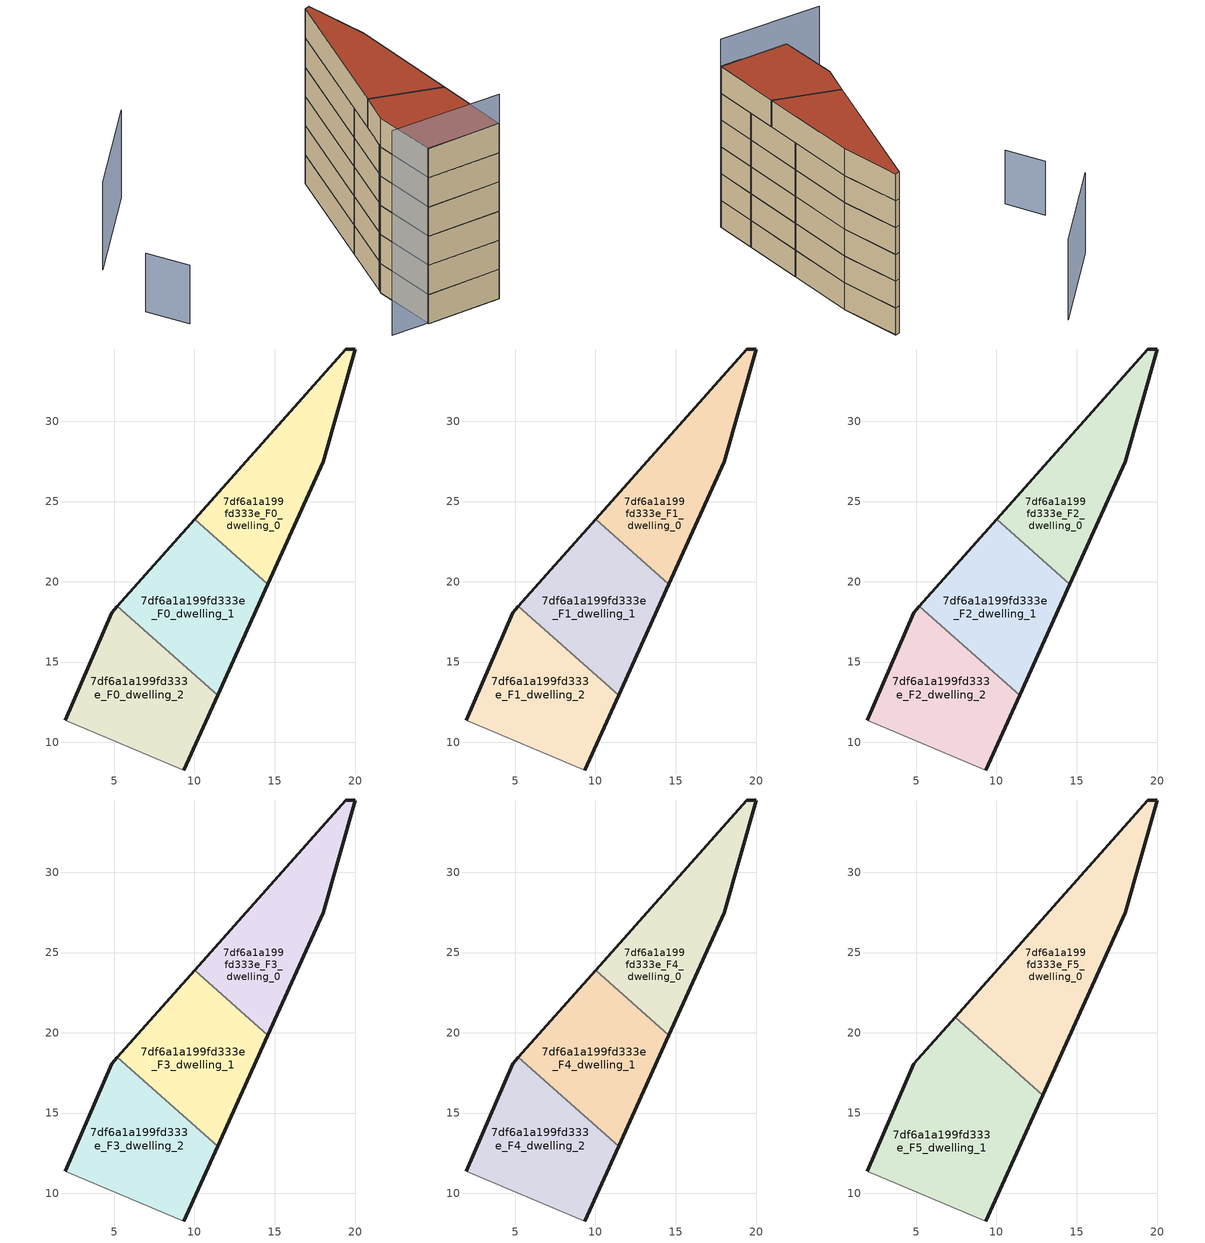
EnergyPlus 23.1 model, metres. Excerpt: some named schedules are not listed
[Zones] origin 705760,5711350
7df6a1a199fd333e_F0_dwelling_0
 floor ground (EU_floor_Construction): 14.57,19.84 18.03,27.49 20.02,34.48 19.42,34.5 10,23.88 z0
 wall outside (EU_wall_Construction): 10,23.88 19.42,34.5 20.02,34.48 18.03,27.49 14.57,19.84 z0:3
 wall to 7df6a1a199fd333e_F0_dwelling_1 (EU_wall_Construction): 14.57,19.84 10,23.88 z0:3
7df6a1a199fd333e_F0_dwelling_1
 floor ground (EU_floor_Construction): 11.45,12.94 14.57,19.84 10,23.88 5.2,18.47 z0
 wall outside (EU_wall_Construction): 14.57,19.84 11.45,12.94 / 5.2,18.47 10,23.88 z0:3
 wall to 7df6a1a199fd333e_F0_dwelling_2 (EU_wall_Construction): 11.45,12.94 5.2,18.47 z0:3
7df6a1a199fd333e_F0_dwelling_2
 floor ground (EU_floor_Construction): 9.34,8.28 11.45,12.94 5.2,18.47 4.84,18.06 1.95,11.39 z0
 wall outside (EU_wall_Construction): 11.45,12.94 9.34,8.28 / 1.95,11.39 4.84,18.06 5.2,18.47 z0:3
 wall adiabatic (EU_wall_Construction): 9.34,8.28 1.95,11.39 z0:3
7df6a1a199fd333e_F1_dwelling_0
 floor to 7df6a1a199fd333e_F0_dwelling_0 (EU_floor_Construction): 14.57,19.84 18.03,27.49 20.02,34.48 19.42,34.5 10,23.88 z3
 wall outside (EU_wall_Construction): 10,23.88 19.42,34.5 20.02,34.48 18.03,27.49 14.57,19.84 z3:6
 wall to 7df6a1a199fd333e_F1_dwelling_1 (EU_wall_Construction): 14.57,19.84 10,23.88 z3:6
7df6a1a199fd333e_F1_dwelling_1
 floor to 7df6a1a199fd333e_F0_dwelling_1 (EU_floor_Construction): 11.45,12.94 14.57,19.84 10,23.88 5.2,18.47 z3
 wall outside (EU_wall_Construction): 14.57,19.84 11.45,12.94 / 5.2,18.47 10,23.88 z3:6
 wall to 7df6a1a199fd333e_F1_dwelling_2 (EU_wall_Construction): 11.45,12.94 5.2,18.47 z3:6
7df6a1a199fd333e_F1_dwelling_2
 floor to 7df6a1a199fd333e_F0_dwelling_2 (EU_floor_Construction): 9.34,8.28 11.45,12.94 5.2,18.47 4.84,18.06 1.95,11.39 z3
 wall outside (EU_wall_Construction): 11.45,12.94 9.34,8.28 / 1.95,11.39 4.84,18.06 5.2,18.47 z3:6
 wall adiabatic (EU_wall_Construction): 9.34,8.28 1.95,11.39 z3:6
7df6a1a199fd333e_F2_dwelling_0
 floor to 7df6a1a199fd333e_F1_dwelling_0 (EU_floor_Construction): 14.57,19.84 18.03,27.49 20.02,34.48 19.42,34.5 10,23.88 z6
 wall outside (EU_wall_Construction): 10,23.88 19.42,34.5 20.02,34.48 18.03,27.49 14.57,19.84 z6:9
 wall to 7df6a1a199fd333e_F2_dwelling_1 (EU_wall_Construction): 14.57,19.84 10,23.88 z6:9
7df6a1a199fd333e_F2_dwelling_1
 floor to 7df6a1a199fd333e_F1_dwelling_1 (EU_floor_Construction): 11.45,12.94 14.57,19.84 10,23.88 5.2,18.47 z6
 wall outside (EU_wall_Construction): 14.57,19.84 11.45,12.94 / 5.2,18.47 10,23.88 z6:9
 wall to 7df6a1a199fd333e_F2_dwelling_2 (EU_wall_Construction): 11.45,12.94 5.2,18.47 z6:9
7df6a1a199fd333e_F2_dwelling_2
 floor to 7df6a1a199fd333e_F1_dwelling_2 (EU_floor_Construction): 9.34,8.28 11.45,12.94 5.2,18.47 4.84,18.06 1.95,11.39 z6
 wall outside (EU_wall_Construction): 11.45,12.94 9.34,8.28 / 1.95,11.39 4.84,18.06 5.2,18.47 z6:9
 wall adiabatic (EU_wall_Construction): 9.34,8.28 1.95,11.39 z6:9
7df6a1a199fd333e_F3_dwelling_0
 floor to 7df6a1a199fd333e_F2_dwelling_0 (EU_floor_Construction): 14.57,19.84 18.03,27.49 20.02,34.48 19.42,34.5 10,23.88 z9
 wall outside (EU_wall_Construction): 10,23.88 19.42,34.5 20.02,34.48 18.03,27.49 14.57,19.84 z9:12
 wall to 7df6a1a199fd333e_F3_dwelling_1 (EU_wall_Construction): 14.57,19.84 10,23.88 z9:12
7df6a1a199fd333e_F3_dwelling_1
 floor to 7df6a1a199fd333e_F2_dwelling_1 (EU_floor_Construction): 11.45,12.94 14.57,19.84 10,23.88 5.2,18.47 z9
 wall outside (EU_wall_Construction): 14.57,19.84 11.45,12.94 / 5.2,18.47 10,23.88 z9:12
 wall to 7df6a1a199fd333e_F3_dwelling_2 (EU_wall_Construction): 11.45,12.94 5.2,18.47 z9:12
7df6a1a199fd333e_F3_dwelling_2
 floor to 7df6a1a199fd333e_F2_dwelling_2 (EU_floor_Construction): 9.34,8.28 11.45,12.94 5.2,18.47 4.84,18.06 1.95,11.39 z9
 wall outside (EU_wall_Construction): 11.45,12.94 9.34,8.28 / 1.95,11.39 4.84,18.06 5.2,18.47 z9:12
 wall adiabatic (EU_wall_Construction): 9.34,8.28 1.95,11.39 z9:12
7df6a1a199fd333e_F4_dwelling_0
 floor to 7df6a1a199fd333e_F3_dwelling_0 (EU_floor_Construction): 14.57,19.84 18.03,27.49 20.02,34.48 19.42,34.5 10,23.88 z12
 wall outside (EU_wall_Construction): 10,23.88 19.42,34.5 20.02,34.48 18.03,27.49 14.57,19.84 z12:15
 wall to 7df6a1a199fd333e_F4_dwelling_1 (EU_wall_Construction): 14.57,19.84 10,23.88 z12:15
7df6a1a199fd333e_F4_dwelling_1
 floor to 7df6a1a199fd333e_F3_dwelling_1 (EU_floor_Construction): 11.45,12.94 14.57,19.84 10,23.88 5.2,18.47 z12
 wall outside (EU_wall_Construction): 14.57,19.84 11.45,12.94 / 5.2,18.47 10,23.88 z12:15
 wall to 7df6a1a199fd333e_F4_dwelling_2 (EU_wall_Construction): 11.45,12.94 5.2,18.47 z12:15
 ceiling adiabatic (EU_roof_Construction): 9.7,18.95 8.08,20.38 12.89,16.12 11.45,12.94 5.2,18.47 5.52,18.19 z15
7df6a1a199fd333e_F4_dwelling_2
 floor to 7df6a1a199fd333e_F3_dwelling_2 (EU_floor_Construction): 9.34,8.28 11.45,12.94 5.2,18.47 4.84,18.06 1.95,11.39 z12
 wall outside (EU_wall_Construction): 11.45,12.94 9.34,8.28 / 1.95,11.39 4.84,18.06 5.2,18.47 z12:15
 wall adiabatic (EU_wall_Construction): 9.34,8.28 1.95,11.39 z12:15
7df6a1a199fd333e_F5_dwelling_0
 floor to 7df6a1a199fd333e_F4_dwelling_0 (EU_floor_Construction): 14.57,19.84 18.03,27.49 20.02,34.48 19.42,34.5 10,23.88 z15
 floor to 7df6a1a199fd333e_F4_dwelling_1 (EU_floor_Construction): 12.89,16.12 14.57,19.84 10,23.88 7.42,20.97 z15
 wall outside (EU_wall_Construction): 7.42,20.97 19.42,34.5 20.02,34.48 18.03,27.49 12.89,16.12 z15:18
 wall to 7df6a1a199fd333e_F5_dwelling_1 (EU_wall_Construction): 12.89,16.12 7.42,20.97 z15:18
 roof outside (EU_roof_Construction): 20.02,34.48 18.03,27.49 12.89,16.12 7.42,20.97 19.42,34.5 z18
7df6a1a199fd333e_F5_dwelling_1
 floor to 7df6a1a199fd333e_F4_dwelling_2 (EU_floor_Construction): 9.34,8.28 11.45,12.94 5.52,18.19 4.84,18.06 1.95,11.39 z15; 5.52,18.19 5.2,18.47 4.84,18.06 z15
 floor adiabatic (EU_floor_Construction): 11.45,12.94 12.89,16.12 9.7,18.95 5.52,18.19 z15
 floor to 7df6a1a199fd333e_F4_dwelling_1 (EU_floor_Construction): 9.7,18.95 7.42,20.97 5.2,18.47 5.52,18.19 z15
 wall outside (EU_wall_Construction): 12.89,16.12 9.34,8.28 / 1.95,11.39 4.84,18.06 7.42,20.97 z15:18
 wall adiabatic (EU_wall_Construction): 9.34,8.28 1.95,11.39 z15:18
 roof outside (EU_roof_Construction): 12.89,16.12 9.34,8.28 1.95,11.39 4.84,18.06 7.42,20.97 z18
shading: -1.56,13.16 9.34,8.28 z0:21; -8.93,34.66 -8.93,30.07 z0:6; 8.69,47.53 -4.03,42.04 z0:9
[Building]
EU S2 Campaign: North Axis=0; Terrain=City; Solar Distribution=FullExterior
[Site:Location]
London: Latitude=51.5; Longitude=-0.5; Time Zone=0; Elevation=25
[SizingPeriod:WeatherFileDays]
AnnualSizingPeriod: Begin Month=1; Begin Day of Month=1; End Month=12; End Day of Month=31; Day of Week for Start Day=Monday; Use Weather File Daylight Saving Period=No; Use Weather File Rain and Snow Indicators=No
[MATERIAL]
EU_InternalMass_Material: Roughness=MediumRough; Thickness=0.1; Conductivity=1; Density=1800; Specific Heat=900; Thermal Absorptance=0.9; Solar Absorptance=0.7; Visible Absorptance=0.7
[MATERIAL:NOMASS] Roughness=MediumRough; Thermal Absorptance=0.9; Solar Absorptance=0.7; Visible Absorptance=0.7
Name | Thermal Resistance
EU_wall_NoMass | 1.04674
EU_roof_NoMass | 4.32442
EU_floor_NoMass | 2.04616
[CONSTRUCTION]
EU_wall_Construction: EU_wall_NoMass
EU_roof_Construction: EU_roof_NoMass
EU_floor_Construction: EU_floor_NoMass
EU_InternalMass_Construction: EU_InternalMass_Material
[ZONE] Type=1; Multiplier=1; Ceiling Height=autocalculate; Floor Area=autocalculate; Part of Total Floor Area=Yes
Name | Volume
7df6a1a199fd333e_F0_dwelling_0 | 156.675
7df6a1a199fd333e_F1_dwelling_0; 7df6a1a199fd333e_F2_dwelling_0; 7df6a1a199fd333e_F3_dwelling_0; 7df6a1a199fd333e_F4_dwelling_0; 7df6a1a199fd333e_F0_dwelling_1; 7df6a1a199fd333e_F1_dwelling_1; 7df6a1a199fd333e_F2_dwelling_1; 7df6a1a199fd333e_F3_dwelling_1; 7df6a1a199fd333e_F4_dwelling_1 | 156.674
7df6a1a199fd333e_F5_dwelling_0 | 235.022
7df6a1a199fd333e_F5_dwelling_1 | 235.015
7df6a1a199fd333e_F0_dwelling_2; 7df6a1a199fd333e_F1_dwelling_2; 7df6a1a199fd333e_F2_dwelling_2; 7df6a1a199fd333e_F3_dwelling_2; 7df6a1a199fd333e_F4_dwelling_2 | 156.694
[INTERNALMASS] Construction=EU_InternalMass_Construction
Name | Zone or ZoneList | Surface Area
7df6a1a199fd333e_F0_dwelling_0_EU_InternalMass | 7df6a1a199fd333e_F0_dwelling_0 | 52.2244
7df6a1a199fd333e_F0_dwelling_1_EU_InternalMass | 7df6a1a199fd333e_F0_dwelling_1 | 52.2247
7df6a1a199fd333e_F0_dwelling_2_EU_InternalMass | 7df6a1a199fd333e_F0_dwelling_2 | 52.2311
7df6a1a199fd333e_F1_dwelling_0_EU_InternalMass | 7df6a1a199fd333e_F1_dwelling_0 | 52.2244
7df6a1a199fd333e_F1_dwelling_1_EU_InternalMass | 7df6a1a199fd333e_F1_dwelling_1 | 52.2247
7df6a1a199fd333e_F1_dwelling_2_EU_InternalMass | 7df6a1a199fd333e_F1_dwelling_2 | 52.2311
7df6a1a199fd333e_F2_dwelling_0_EU_InternalMass | 7df6a1a199fd333e_F2_dwelling_0 | 52.2244
7df6a1a199fd333e_F2_dwelling_1_EU_InternalMass | 7df6a1a199fd333e_F2_dwelling_1 | 52.2247
7df6a1a199fd333e_F2_dwelling_2_EU_InternalMass | 7df6a1a199fd333e_F2_dwelling_2 | 52.2311
7df6a1a199fd333e_F3_dwelling_0_EU_InternalMass | 7df6a1a199fd333e_F3_dwelling_0 | 52.2244
7df6a1a199fd333e_F3_dwelling_1_EU_InternalMass | 7df6a1a199fd333e_F3_dwelling_1 | 52.2247
7df6a1a199fd333e_F3_dwelling_2_EU_InternalMass | 7df6a1a199fd333e_F3_dwelling_2 | 52.2311
7df6a1a199fd333e_F4_dwelling_0_EU_InternalMass | 7df6a1a199fd333e_F4_dwelling_0 | 52.2244
7df6a1a199fd333e_F4_dwelling_1_EU_InternalMass | 7df6a1a199fd333e_F4_dwelling_1 | 52.2247
7df6a1a199fd333e_F4_dwelling_2_EU_InternalMass | 7df6a1a199fd333e_F4_dwelling_2 | 52.2311
7df6a1a199fd333e_F5_dwelling_0_EU_InternalMass | 7df6a1a199fd333e_F5_dwelling_0 | 78.3458
7df6a1a199fd333e_F5_dwelling_1_EU_InternalMass | 7df6a1a199fd333e_F5_dwelling_1 | 78.3426
[OTHEREQUIPMENT] Fuel Type=Electricity; Design Level Calculation Method=Watts/Area; Power per Zone Floor Area=1; Fraction Latent=0; Fraction Radiant=0; Fraction Lost=0; Carbon Dioxide Generation Rate=0; EndUse Subcategory=EU_Step8_InternalGains
Name | Zone or ZoneList or Space or SpaceList | Schedule
EU_Step8_InternalGain_7df6a1a199fd333e_F0_dwelling_0_f000 | 7df6a1a199fd333e_F0_dwelling_0 | EU_Step8_GainSchedule_7df6a1a199fd333e_F0_dwelling_0_f000
EU_Step8_InternalGain_7df6a1a199fd333e_F0_dwelling_1_f000 | 7df6a1a199fd333e_F0_dwelling_1 | EU_Step8_GainSchedule_7df6a1a199fd333e_F0_dwelling_1_f000
EU_Step8_InternalGain_7df6a1a199fd333e_F0_dwelling_2_f000 | 7df6a1a199fd333e_F0_dwelling_2 | EU_Step8_GainSchedule_7df6a1a199fd333e_F0_dwelling_2_f000
EU_Step8_InternalGain_7df6a1a199fd333e_F1_dwelling_0_f000 | 7df6a1a199fd333e_F1_dwelling_0 | EU_Step8_GainSchedule_7df6a1a199fd333e_F1_dwelling_0_f000
EU_Step8_InternalGain_7df6a1a199fd333e_F1_dwelling_1_f000 | 7df6a1a199fd333e_F1_dwelling_1 | EU_Step8_GainSchedule_7df6a1a199fd333e_F1_dwelling_1_f000
EU_Step8_InternalGain_7df6a1a199fd333e_F1_dwelling_2_f000 | 7df6a1a199fd333e_F1_dwelling_2 | EU_Step8_GainSchedule_7df6a1a199fd333e_F1_dwelling_2_f000
EU_Step8_InternalGain_7df6a1a199fd333e_F2_dwelling_0_f000 | 7df6a1a199fd333e_F2_dwelling_0 | EU_Step8_GainSchedule_7df6a1a199fd333e_F2_dwelling_0_f000
EU_Step8_InternalGain_7df6a1a199fd333e_F2_dwelling_1_f000 | 7df6a1a199fd333e_F2_dwelling_1 | EU_Step8_GainSchedule_7df6a1a199fd333e_F2_dwelling_1_f000
EU_Step8_InternalGain_7df6a1a199fd333e_F2_dwelling_2_f000 | 7df6a1a199fd333e_F2_dwelling_2 | EU_Step8_GainSchedule_7df6a1a199fd333e_F2_dwelling_2_f000
EU_Step8_InternalGain_7df6a1a199fd333e_F3_dwelling_0_f000 | 7df6a1a199fd333e_F3_dwelling_0 | EU_Step8_GainSchedule_7df6a1a199fd333e_F3_dwelling_0_f000
EU_Step8_InternalGain_7df6a1a199fd333e_F3_dwelling_1_f000 | 7df6a1a199fd333e_F3_dwelling_1 | EU_Step8_GainSchedule_7df6a1a199fd333e_F3_dwelling_1_f000
EU_Step8_InternalGain_7df6a1a199fd333e_F3_dwelling_2_f000 | 7df6a1a199fd333e_F3_dwelling_2 | EU_Step8_GainSchedule_7df6a1a199fd333e_F3_dwelling_2_f000
EU_Step8_InternalGain_7df6a1a199fd333e_F4_dwelling_0_f000 | 7df6a1a199fd333e_F4_dwelling_0 | EU_Step8_GainSchedule_7df6a1a199fd333e_F4_dwelling_0_f000
EU_Step8_InternalGain_7df6a1a199fd333e_F4_dwelling_1_f000 | 7df6a1a199fd333e_F4_dwelling_1 | EU_Step8_GainSchedule_7df6a1a199fd333e_F4_dwelling_1_f000
EU_Step8_InternalGain_7df6a1a199fd333e_F4_dwelling_2_f000 | 7df6a1a199fd333e_F4_dwelling_2 | EU_Step8_GainSchedule_7df6a1a199fd333e_F4_dwelling_2_f000
EU_Step8_InternalGain_7df6a1a199fd333e_F5_dwelling_0_f000 | 7df6a1a199fd333e_F5_dwelling_0 | EU_Step8_GainSchedule_7df6a1a199fd333e_F5_dwelling_0_f000
EU_Step8_InternalGain_7df6a1a199fd333e_F5_dwelling_1_f000 | 7df6a1a199fd333e_F5_dwelling_1 | EU_Step8_GainSchedule_7df6a1a199fd333e_F5_dwelling_1_f000
[ZONEVENTILATION:DESIGNFLOWRATE] Schedule=EU_AlwaysOn; Design Flow Rate Calculation Method=AirChanges/Hour; Air Changes per Hour=0.488719; Ventilation Type=Natural; Fan Pressure Rise=0; Fan Total Efficiency=1; Constant Term Coefficient=1; Temperature Term Coefficient=0; Velocity Term Coefficient=0; Velocity Squared Term Coefficient=0; Minimum Indoor Temperature=-100; Maximum Indoor Temperature=100; Delta Temperature=-100; Minimum Outdoor Temperature=-100; Maximum Outdoor Temperature=100; Maximum Wind Speed=40
Name | Zone or ZoneList or Space or SpaceList
EU_ConstantAir_7df6a1a199fd333e_F0_dwelling_0 | 7df6a1a199fd333e_F0_dwelling_0
EU_ConstantAir_7df6a1a199fd333e_F0_dwelling_1 | 7df6a1a199fd333e_F0_dwelling_1
EU_ConstantAir_7df6a1a199fd333e_F0_dwelling_2 | 7df6a1a199fd333e_F0_dwelling_2
EU_ConstantAir_7df6a1a199fd333e_F1_dwelling_0 | 7df6a1a199fd333e_F1_dwelling_0
EU_ConstantAir_7df6a1a199fd333e_F1_dwelling_1 | 7df6a1a199fd333e_F1_dwelling_1
EU_ConstantAir_7df6a1a199fd333e_F1_dwelling_2 | 7df6a1a199fd333e_F1_dwelling_2
EU_ConstantAir_7df6a1a199fd333e_F2_dwelling_0 | 7df6a1a199fd333e_F2_dwelling_0
EU_ConstantAir_7df6a1a199fd333e_F2_dwelling_1 | 7df6a1a199fd333e_F2_dwelling_1
EU_ConstantAir_7df6a1a199fd333e_F2_dwelling_2 | 7df6a1a199fd333e_F2_dwelling_2
EU_ConstantAir_7df6a1a199fd333e_F3_dwelling_0 | 7df6a1a199fd333e_F3_dwelling_0
EU_ConstantAir_7df6a1a199fd333e_F3_dwelling_1 | 7df6a1a199fd333e_F3_dwelling_1
EU_ConstantAir_7df6a1a199fd333e_F3_dwelling_2 | 7df6a1a199fd333e_F3_dwelling_2
EU_ConstantAir_7df6a1a199fd333e_F4_dwelling_0 | 7df6a1a199fd333e_F4_dwelling_0
EU_ConstantAir_7df6a1a199fd333e_F4_dwelling_1 | 7df6a1a199fd333e_F4_dwelling_1
EU_ConstantAir_7df6a1a199fd333e_F4_dwelling_2 | 7df6a1a199fd333e_F4_dwelling_2
EU_ConstantAir_7df6a1a199fd333e_F5_dwelling_0 | 7df6a1a199fd333e_F5_dwelling_0
EU_ConstantAir_7df6a1a199fd333e_F5_dwelling_1 | 7df6a1a199fd333e_F5_dwelling_1
[HVACTEMPLATE:THERMOSTAT] Constant Heating Setpoint=20; Constant Cooling Setpoint=50
EU_HeatOnly_7df6a1a199fd333e_F0_dwelling_0; EU_HeatOnly_7df6a1a199fd333e_F0_dwelling_1; EU_HeatOnly_7df6a1a199fd333e_F0_dwelling_2; EU_HeatOnly_7df6a1a199fd333e_F1_dwelling_0; EU_HeatOnly_7df6a1a199fd333e_F1_dwelling_1; EU_HeatOnly_7df6a1a199fd333e_F1_dwelling_2; EU_HeatOnly_7df6a1a199fd333e_F2_dwelling_0; EU_HeatOnly_7df6a1a199fd333e_F2_dwelling_1; EU_HeatOnly_7df6a1a199fd333e_F2_dwelling_2; EU_HeatOnly_7df6a1a199fd333e_F3_dwelling_0; EU_HeatOnly_7df6a1a199fd333e_F3_dwelling_1; EU_HeatOnly_7df6a1a199fd333e_F3_dwelling_2; EU_HeatOnly_7df6a1a199fd333e_F4_dwelling_0; EU_HeatOnly_7df6a1a199fd333e_F4_dwelling_1; EU_HeatOnly_7df6a1a199fd333e_F4_dwelling_2; EU_HeatOnly_7df6a1a199fd333e_F5_dwelling_0; EU_HeatOnly_7df6a1a199fd333e_F5_dwelling_1
[HVACTEMPLATE:ZONE:IDEALLOADSAIRSYSTEM] System Availability Schedule=EU_AlwaysOn; Maximum Heating Supply Air Temperature=50; Minimum Cooling Supply Air Temperature=13; Maximum Heating Supply Air Humidity Ratio=0.0156; Minimum Cooling Supply Air Humidity Ratio=0.0077; Heating Limit=NoLimit; Cooling Limit=NoLimit; Heating Availability Schedule=EU_AlwaysOn; Cooling Availability Schedule=EU_CoolingOff; Dehumidification Control Type=ConstantSensibleHeatRatio; Cooling Sensible Heat Ratio=0.7; Dehumidification Setpoint=60; Humidification Control Type=None; Humidification Setpoint=30; Outdoor Air Method=None; Outdoor Air Flow Rate per Person=0.00944; Outdoor Air Flow Rate per Zone Floor Area=0; Outdoor Air Flow Rate per Zone=0; Demand Controlled Ventilation Type=None; Outdoor Air Economizer Type=NoEconomizer; Heat Recovery Type=None; Sensible Heat Recovery Effectiveness=0.7; Latent Heat Recovery Effectiveness=0.65
Name | Template Thermostat
7df6a1a199fd333e_F0_dwelling_0 | EU_HeatOnly_7df6a1a199fd333e_F0_dwelling_0
7df6a1a199fd333e_F0_dwelling_1 | EU_HeatOnly_7df6a1a199fd333e_F0_dwelling_1
7df6a1a199fd333e_F0_dwelling_2 | EU_HeatOnly_7df6a1a199fd333e_F0_dwelling_2
7df6a1a199fd333e_F1_dwelling_0 | EU_HeatOnly_7df6a1a199fd333e_F1_dwelling_0
7df6a1a199fd333e_F1_dwelling_1 | EU_HeatOnly_7df6a1a199fd333e_F1_dwelling_1
7df6a1a199fd333e_F1_dwelling_2 | EU_HeatOnly_7df6a1a199fd333e_F1_dwelling_2
7df6a1a199fd333e_F2_dwelling_0 | EU_HeatOnly_7df6a1a199fd333e_F2_dwelling_0
7df6a1a199fd333e_F2_dwelling_1 | EU_HeatOnly_7df6a1a199fd333e_F2_dwelling_1
7df6a1a199fd333e_F2_dwelling_2 | EU_HeatOnly_7df6a1a199fd333e_F2_dwelling_2
